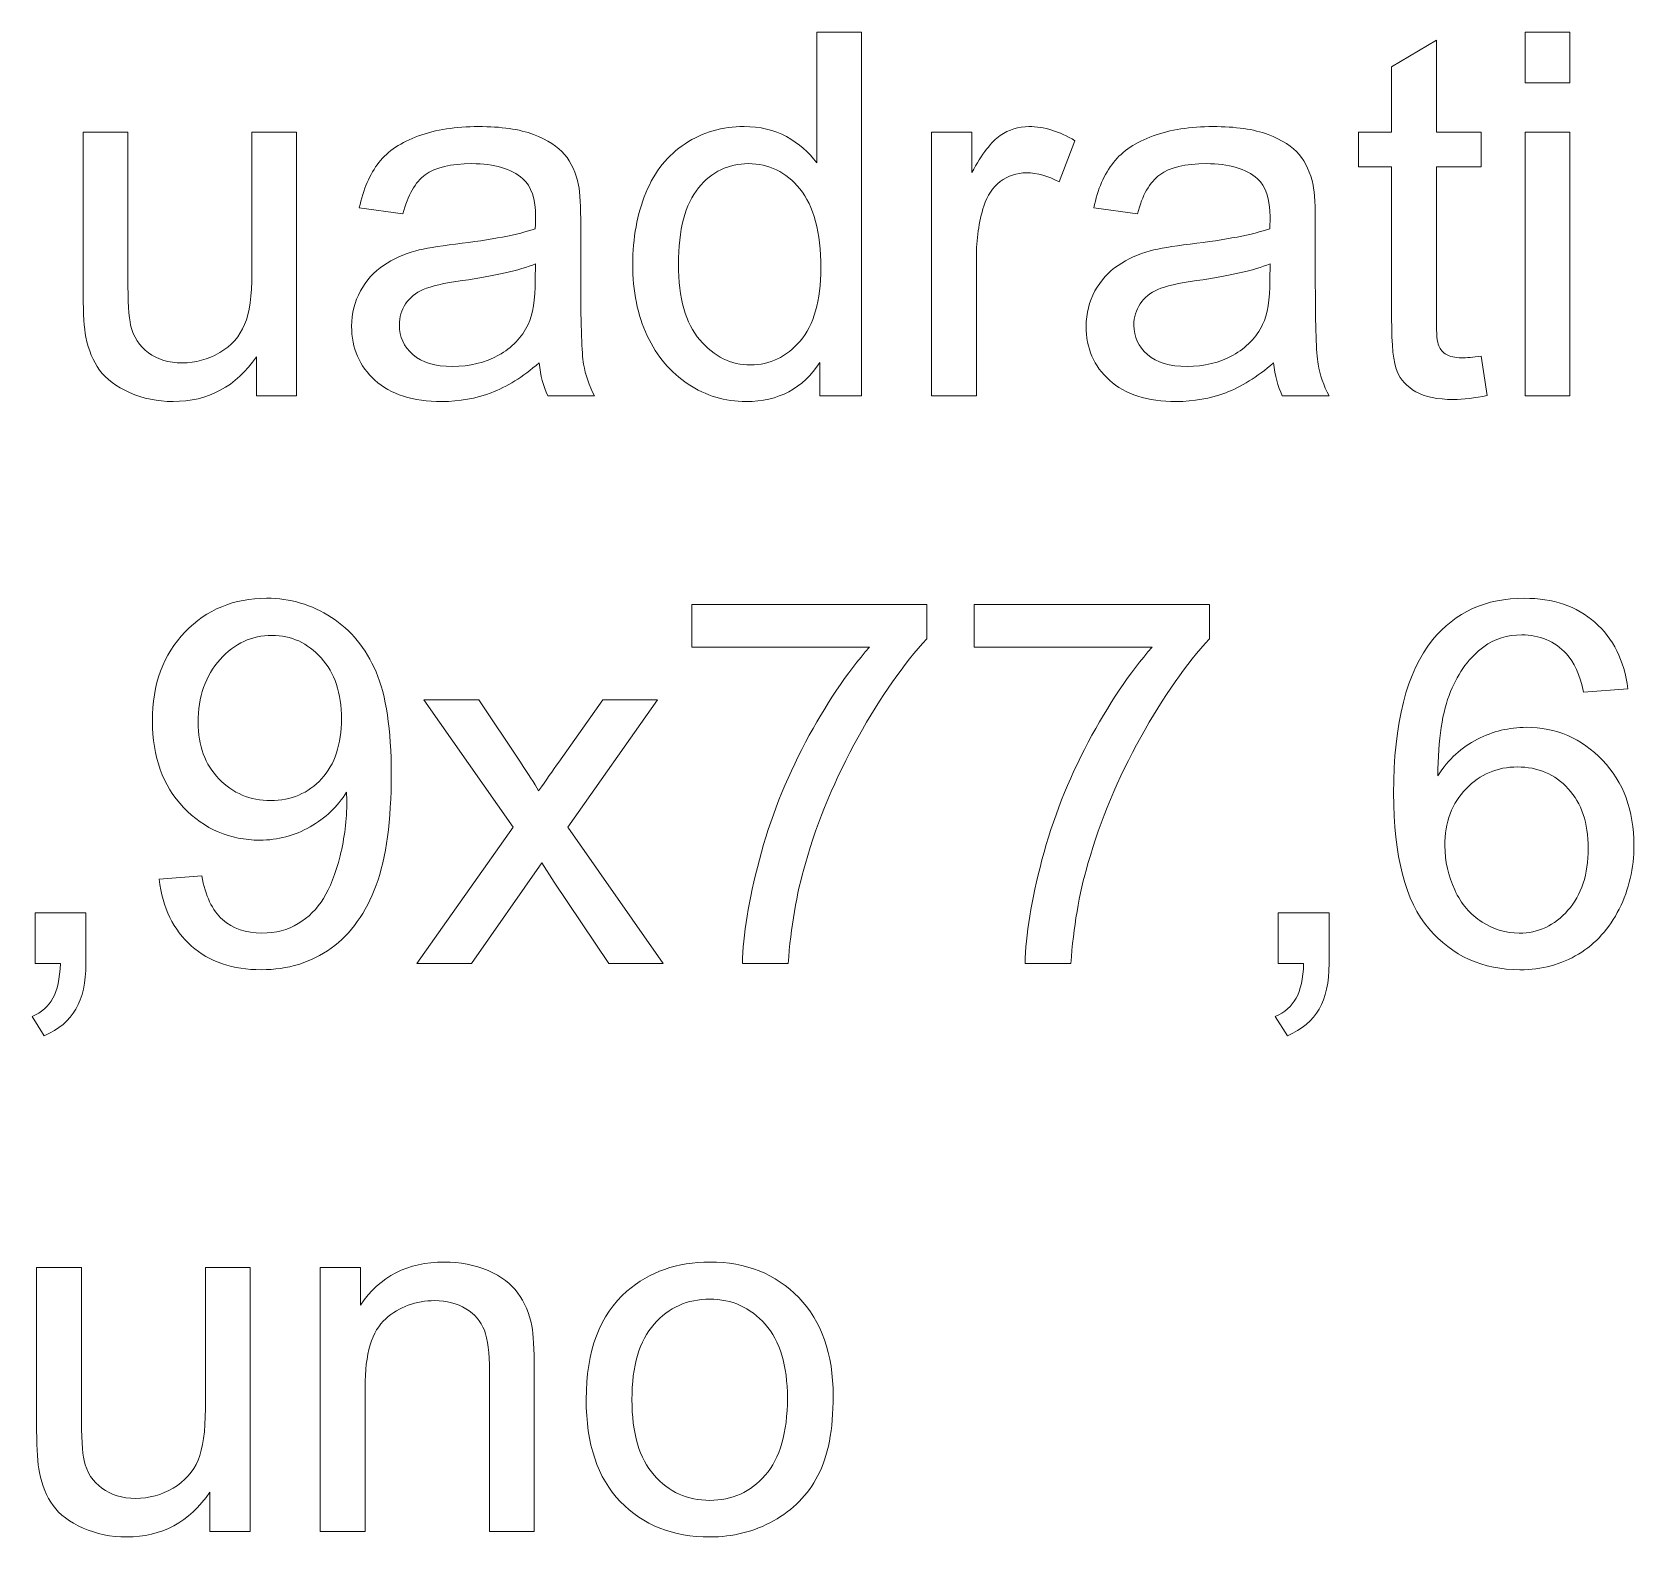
# Model space of a CAD drawing. Header units: millimetres. Extents: x -1282 to 711, y -1253 to 1504.
# Drawn here: x 149.1 to 337.6, y 1125.5 to 1302.6 of the extents above; entities that cross this region are included whole.
import ezdxf

# ---------------------------------------------------------------- set-up
doc = ezdxf.new("R2010")
doc.units = ezdxf.units.MM
doc.header["$MEASUREMENT"] = 0
doc.layers.add('Livello 1', color=7, linetype='Continuous')

msp = doc.modelspace()

# ---------------------------------------------------------------- linework, layer by layer
at = {"layer": 'Livello 1', "color": 2, "lineweight": 9}
for points, knots in [([(241.7588, 1259.7649), (241.7588, 1259.7649), (241.7588, 1263.702), (241.7588, 1263.702), (241.7588, 1263.702), (239.7952, 1260.642), (236.9047, 1259.1071), (233.0872, 1259.1071), (233.0872, 1259.1071), (230.6153, 1259.1071), (228.3428, 1259.7848), (226.2795, 1261.1504), (226.2795, 1261.1504), (224.2063, 1262.5059), (222.6016, 1264.4097), (221.4553, 1266.8417), (221.4553, 1266.8417), (220.3191, 1269.2837), (219.7509, 1272.0845), (219.7509, 1275.2541), (219.7509, 1275.2541), (219.7509, 1278.344), (220.2692, 1281.1448), (221.2959, 1283.6665), (221.2959, 1283.6665), (222.3325, 1286.1783), (223.8774, 1288.1119), (225.9406, 1289.4476), (225.9406, 1289.4476), (227.9939, 1290.7932), (230.3063, 1291.461), (232.848, 1291.461), (232.848, 1291.461), (234.7218, 1291.461), (236.3864, 1291.0623), (237.8416, 1290.2749), (237.8416, 1290.2749), (239.2968, 1289.4874), (240.4829, 1288.4508), (241.3999, 1287.185), (241.3999, 1287.185), (241.3999, 1287.185), (241.3999, 1302.5845), (241.3999, 1302.5845), (241.3999, 1302.5845), (241.3999, 1302.5845), (246.6627, 1302.5845), (246.6627, 1302.5845), (246.6627, 1302.5845), (246.6627, 1302.5845), (246.6627, 1259.7649), (246.6627, 1259.7649), (246.6627, 1259.7649), (246.6627, 1259.7649), (241.7588, 1259.7649), (241.7588, 1259.7649)], [0, 0, 0, 0, 0.066666667, 0.066666667, 0.066666667, 0.066666667, 0.133333333, 0.133333333, 0.133333333, 0.133333333, 0.2, 0.2, 0.2, 0.2, 0.266666667, 0.266666667, 0.266666667, 0.266666667, 0.333333333, 0.333333333, 0.333333333, 0.333333333, 0.4, 0.4, 0.4, 0.4, 0.466666667, 0.466666667, 0.466666667, 0.466666667, 0.533333333, 0.533333333, 0.533333333, 0.533333333, 0.6, 0.6, 0.6, 0.6, 0.666666667, 0.666666667, 0.666666667, 0.666666667, 0.733333333, 0.733333333, 0.733333333, 0.733333333, 0.8, 0.8, 0.8, 0.8, 0.866666667, 0.866666667, 0.866666667, 0.866666667, 1, 1, 1, 1]), ([(319.5835, 1264.4595), (319.5835, 1264.4595), (320.3011, 1259.8147), (320.3011, 1259.8147), (320.3011, 1259.8147), (318.826, 1259.5057), (317.5003, 1259.3463), (316.3441, 1259.3463), (316.3441, 1259.3463), (314.4404, 1259.3463), (312.9652, 1259.6453), (311.9087, 1260.2533), (311.9087, 1260.2533), (310.8621, 1260.8613), (310.1245, 1261.6487), (309.6959, 1262.6355), (309.6959, 1262.6355), (309.2673, 1263.6223), (309.058, 1265.6955), (309.058, 1268.8551), (309.058, 1268.8551), (309.058, 1268.8551), (309.058, 1286.7365), (309.058, 1286.7365), (309.058, 1286.7365), (309.058, 1286.7365), (305.1708, 1286.7365), (305.1708, 1286.7365), (305.1708, 1286.7365), (305.1708, 1286.7365), (305.1708, 1290.8031), (305.1708, 1290.8031), (305.1708, 1290.8031), (305.1708, 1290.8031), (309.058, 1290.8031), (309.058, 1290.8031), (309.058, 1290.8031), (309.058, 1290.8031), (309.058, 1298.478), (309.058, 1298.478), (309.058, 1298.478), (309.058, 1298.478), (314.3208, 1301.6376), (314.3208, 1301.6376), (314.3208, 1301.6376), (314.3208, 1301.6376), (314.3208, 1290.8031), (314.3208, 1290.8031), (314.3208, 1290.8031), (314.3208, 1290.8031), (319.5835, 1290.8031), (319.5835, 1290.8031), (319.5835, 1290.8031), (319.5835, 1290.8031), (319.5835, 1286.7365), (319.5835, 1286.7365), (319.5835, 1286.7365), (319.5835, 1286.7365), (314.3208, 1286.7365), (314.3208, 1286.7365), (314.3208, 1286.7365), (314.3208, 1286.7365), (314.3208, 1268.5561), (314.3208, 1268.5561), (314.3208, 1268.5561), (314.3208, 1267.051), (314.4105, 1266.0842), (314.5998, 1265.6556), (314.5998, 1265.6556), (314.7793, 1265.227), (315.0783, 1264.8881), (315.4969, 1264.629), (315.4969, 1264.629), (315.9155, 1264.3798), (316.5136, 1264.2502), (317.291, 1264.2502), (317.291, 1264.2502), (317.8691, 1264.2502), (318.6366, 1264.32), (319.5835, 1264.4595)], [0, 0, 0, 0, 0.047619048, 0.047619048, 0.047619048, 0.047619048, 0.095238095, 0.095238095, 0.095238095, 0.095238095, 0.142857143, 0.142857143, 0.142857143, 0.142857143, 0.19047619, 0.19047619, 0.19047619, 0.19047619, 0.238095238, 0.238095238, 0.238095238, 0.238095238, 0.285714286, 0.285714286, 0.285714286, 0.285714286, 0.333333333, 0.333333333, 0.333333333, 0.333333333, 0.380952381, 0.380952381, 0.380952381, 0.380952381, 0.428571429, 0.428571429, 0.428571429, 0.428571429, 0.476190476, 0.476190476, 0.476190476, 0.476190476, 0.523809524, 0.523809524, 0.523809524, 0.523809524, 0.571428571, 0.571428571, 0.571428571, 0.571428571, 0.619047619, 0.619047619, 0.619047619, 0.619047619, 0.666666667, 0.666666667, 0.666666667, 0.666666667, 0.714285714, 0.714285714, 0.714285714, 0.714285714, 0.761904762, 0.761904762, 0.761904762, 0.761904762, 0.80952381, 0.80952381, 0.80952381, 0.80952381, 0.857142857, 0.857142857, 0.857142857, 0.857142857, 0.904761905, 0.904761905, 0.904761905, 0.904761905, 1, 1, 1, 1]), ([(324.7765, 1296.6041), (324.7765, 1296.6041), (324.7765, 1302.5845), (324.7765, 1302.5845), (324.7765, 1302.5845), (324.7765, 1302.5845), (330.0392, 1302.5845), (330.0392, 1302.5845), (330.0392, 1302.5845), (330.0392, 1302.5845), (330.0392, 1296.6041), (330.0392, 1296.6041), (330.0392, 1296.6041), (330.0392, 1296.6041), (324.7765, 1296.6041), (324.7765, 1296.6041)], [0, 0, 0, 0, 0.2, 0.2, 0.2, 0.2, 0.4, 0.4, 0.4, 0.4, 0.6, 0.6, 0.6, 0.6, 1, 1, 1, 1]), ([(208.7371, 1263.6522), (206.7835, 1261.9876), (204.8997, 1260.8214), (203.0956, 1260.1337), (203.0956, 1260.1337), (201.2915, 1259.4459), (199.3578, 1259.1071), (197.2846, 1259.1071), (197.2846, 1259.1071), (193.8758, 1259.1071), (191.2544, 1259.9343), (189.4204, 1261.5989), (189.4204, 1261.5989), (187.5864, 1263.2535), (186.6694, 1265.3765), (186.6694, 1267.958), (186.6694, 1267.958), (186.6694, 1269.4731), (187.0183, 1270.8585), (187.706, 1272.1144), (187.706, 1272.1144), (188.4038, 1273.3703), (189.3108, 1274.367), (190.4271, 1275.1245), (190.4271, 1275.1245), (191.5534, 1275.8821), (192.8093, 1276.4602), (194.2147, 1276.8489), (194.2147, 1276.8489), (195.2513, 1277.118), (196.8162, 1277.3771), (198.8993, 1277.6363), (198.8993, 1277.6363), (203.1454, 1278.1347), (206.2851, 1278.7427), (208.2885, 1279.4404), (208.2885, 1279.4404), (208.3085, 1280.158), (208.3185, 1280.6165), (208.3185, 1280.8059), (208.3185, 1280.8059), (208.3185, 1282.9389), (207.8201, 1284.444), (206.8234, 1285.3211), (206.8234, 1285.3211), (205.4778, 1286.5072), (203.4743, 1287.0953), (200.823, 1287.0953), (200.823, 1287.0953), (198.3412, 1287.0953), (196.5072, 1286.6567), (195.331, 1285.7896), (195.331, 1285.7896), (194.1449, 1284.9224), (193.2778, 1283.3874), (192.7096, 1281.1747), (192.7096, 1281.1747), (192.7096, 1281.1747), (187.5665, 1281.8923), (187.5665, 1281.8923), (187.5665, 1281.8923), (188.035, 1284.0951), (188.8024, 1285.8793), (189.8789, 1287.2348), (189.8789, 1287.2348), (190.9554, 1288.5904), (192.5103, 1289.627), (194.5436, 1290.3646), (194.5436, 1290.3646), (196.567, 1291.0922), (198.9292, 1291.461), (201.6005, 1291.461), (201.6005, 1291.461), (204.2518, 1291.461), (206.4147, 1291.152), (208.0792, 1290.524), (208.0792, 1290.524), (209.7338, 1289.8961), (210.9598, 1289.1186), (211.7372, 1288.1718), (211.7372, 1288.1718), (212.5147, 1287.2249), (213.0629, 1286.0288), (213.3818, 1284.5835), (213.3818, 1284.5835), (213.5513, 1283.6865), (213.641, 1282.0718), (213.641, 1279.7494), (213.641, 1279.7494), (213.641, 1279.7494), (213.641, 1272.7722), (213.641, 1272.7722), (213.641, 1272.7722), (213.641, 1267.8982), (213.7506, 1264.8183), (213.9699, 1263.5126), (213.9699, 1263.5126), (214.1792, 1262.2069), (214.6178, 1260.961), (215.2557, 1259.7649), (215.2557, 1259.7649), (215.2557, 1259.7649), (209.7537, 1259.7649), (209.7537, 1259.7649), (209.7537, 1259.7649), (209.2255, 1260.8713), (208.8866, 1262.167), (208.7371, 1263.6522)], [0, 0, 0, 0, 0.035714286, 0.035714286, 0.035714286, 0.035714286, 0.071428571, 0.071428571, 0.071428571, 0.071428571, 0.107142857, 0.107142857, 0.107142857, 0.107142857, 0.142857143, 0.142857143, 0.142857143, 0.142857143, 0.178571429, 0.178571429, 0.178571429, 0.178571429, 0.214285714, 0.214285714, 0.214285714, 0.214285714, 0.25, 0.25, 0.25, 0.25, 0.285714286, 0.285714286, 0.285714286, 0.285714286, 0.321428571, 0.321428571, 0.321428571, 0.321428571, 0.357142857, 0.357142857, 0.357142857, 0.357142857, 0.392857143, 0.392857143, 0.392857143, 0.392857143, 0.428571429, 0.428571429, 0.428571429, 0.428571429, 0.464285714, 0.464285714, 0.464285714, 0.464285714, 0.5, 0.5, 0.5, 0.5, 0.535714286, 0.535714286, 0.535714286, 0.535714286, 0.571428571, 0.571428571, 0.571428571, 0.571428571, 0.607142857, 0.607142857, 0.607142857, 0.607142857, 0.642857143, 0.642857143, 0.642857143, 0.642857143, 0.678571429, 0.678571429, 0.678571429, 0.678571429, 0.714285714, 0.714285714, 0.714285714, 0.714285714, 0.75, 0.75, 0.75, 0.75, 0.785714286, 0.785714286, 0.785714286, 0.785714286, 0.821428571, 0.821428571, 0.821428571, 0.821428571, 0.857142857, 0.857142857, 0.857142857, 0.857142857, 0.892857143, 0.892857143, 0.892857143, 0.892857143, 0.928571429, 0.928571429, 0.928571429, 0.928571429, 1, 1, 1, 1]), ([(254.9256, 1259.7649), (254.9256, 1259.7649), (254.9256, 1290.8031), (254.9256, 1290.8031), (254.9256, 1290.8031), (254.9256, 1290.8031), (259.6501, 1290.8031), (259.6501, 1290.8031), (259.6501, 1290.8031), (259.6501, 1290.8031), (259.6501, 1286.0487), (259.6501, 1286.0487), (259.6501, 1286.0487), (260.8561, 1288.2515), (261.9724, 1289.7067), (262.9991, 1290.4044), (262.9991, 1290.4044), (264.0257, 1291.1121), (265.152, 1291.461), (266.378, 1291.461), (266.378, 1291.461), (268.1522, 1291.461), (269.9563, 1290.9028), (271.7903, 1289.7964), (271.7903, 1289.7964), (271.7903, 1289.7964), (269.9164, 1284.9423), (269.9164, 1284.9423), (269.9164, 1284.9423), (268.6406, 1285.66), (267.3648, 1286.0188), (266.0889, 1286.0188), (266.0889, 1286.0188), (264.9427, 1286.0188), (263.9161, 1285.67), (263.009, 1284.9822), (263.009, 1284.9822), (262.102, 1284.2945), (261.4541, 1283.3376), (261.0654, 1282.1116), (261.0654, 1282.1116), (260.4773, 1280.2477), (260.1883, 1278.2044), (260.1883, 1275.9817), (260.1883, 1275.9817), (260.1883, 1275.9817), (260.1883, 1259.7649), (260.1883, 1259.7649), (260.1883, 1259.7649), (260.1883, 1259.7649), (254.9256, 1259.7649), (254.9256, 1259.7649)], [0, 0, 0, 0, 0.071428571, 0.071428571, 0.071428571, 0.071428571, 0.142857143, 0.142857143, 0.142857143, 0.142857143, 0.214285714, 0.214285714, 0.214285714, 0.214285714, 0.285714286, 0.285714286, 0.285714286, 0.285714286, 0.357142857, 0.357142857, 0.357142857, 0.357142857, 0.428571429, 0.428571429, 0.428571429, 0.428571429, 0.5, 0.5, 0.5, 0.5, 0.571428571, 0.571428571, 0.571428571, 0.571428571, 0.642857143, 0.642857143, 0.642857143, 0.642857143, 0.714285714, 0.714285714, 0.714285714, 0.714285714, 0.785714286, 0.785714286, 0.785714286, 0.785714286, 0.857142857, 0.857142857, 0.857142857, 0.857142857, 1, 1, 1, 1]), ([(295.1736, 1263.6522), (293.22, 1261.9876), (291.3362, 1260.8214), (289.5321, 1260.1337), (289.5321, 1260.1337), (287.728, 1259.4459), (285.7943, 1259.1071), (283.7211, 1259.1071), (283.7211, 1259.1071), (280.3123, 1259.1071), (277.6909, 1259.9343), (275.8569, 1261.5989), (275.8569, 1261.5989), (274.0229, 1263.2535), (273.1059, 1265.3765), (273.1059, 1267.958), (273.1059, 1267.958), (273.1059, 1269.4731), (273.4548, 1270.8585), (274.1425, 1272.1144), (274.1425, 1272.1144), (274.8403, 1273.3703), (275.7473, 1274.367), (276.8636, 1275.1245), (276.8636, 1275.1245), (277.9899, 1275.8821), (279.2458, 1276.4602), (280.6512, 1276.8489), (280.6512, 1276.8489), (281.6878, 1277.118), (283.2527, 1277.3771), (285.3358, 1277.6363), (285.3358, 1277.6363), (289.5819, 1278.1347), (292.7216, 1278.7427), (294.725, 1279.4404), (294.725, 1279.4404), (294.745, 1280.158), (294.755, 1280.6165), (294.755, 1280.8059), (294.755, 1280.8059), (294.755, 1282.9389), (294.2566, 1284.444), (293.2599, 1285.3211), (293.2599, 1285.3211), (291.9143, 1286.5072), (289.9108, 1287.0953), (287.2595, 1287.0953), (287.2595, 1287.0953), (284.7777, 1287.0953), (282.9437, 1286.6567), (281.7675, 1285.7896), (281.7675, 1285.7896), (280.5814, 1284.9224), (279.7143, 1283.3874), (279.1461, 1281.1747), (279.1461, 1281.1747), (279.1461, 1281.1747), (274.003, 1281.8923), (274.003, 1281.8923), (274.003, 1281.8923), (274.4715, 1284.0951), (275.2389, 1285.8793), (276.3154, 1287.2348), (276.3154, 1287.2348), (277.3919, 1288.5904), (278.9468, 1289.627), (280.9801, 1290.3646), (280.9801, 1290.3646), (283.0035, 1291.0922), (285.3657, 1291.461), (288.037, 1291.461), (288.037, 1291.461), (290.6883, 1291.461), (292.8512, 1291.152), (294.5157, 1290.524), (294.5157, 1290.524), (296.1703, 1289.8961), (297.3963, 1289.1186), (298.1737, 1288.1718), (298.1737, 1288.1718), (298.9512, 1287.2249), (299.4994, 1286.0288), (299.8183, 1284.5835), (299.8183, 1284.5835), (299.9878, 1283.6865), (300.0775, 1282.0718), (300.0775, 1279.7494), (300.0775, 1279.7494), (300.0775, 1279.7494), (300.0775, 1272.7722), (300.0775, 1272.7722), (300.0775, 1272.7722), (300.0775, 1267.8982), (300.1871, 1264.8183), (300.4064, 1263.5126), (300.4064, 1263.5126), (300.6157, 1262.2069), (301.0543, 1260.961), (301.6922, 1259.7649), (301.6922, 1259.7649), (301.6922, 1259.7649), (296.1902, 1259.7649), (296.1902, 1259.7649), (296.1902, 1259.7649), (295.662, 1260.8713), (295.3231, 1262.167), (295.1736, 1263.6522)], [0, 0, 0, 0, 0.035714286, 0.035714286, 0.035714286, 0.035714286, 0.071428571, 0.071428571, 0.071428571, 0.071428571, 0.107142857, 0.107142857, 0.107142857, 0.107142857, 0.142857143, 0.142857143, 0.142857143, 0.142857143, 0.178571429, 0.178571429, 0.178571429, 0.178571429, 0.214285714, 0.214285714, 0.214285714, 0.214285714, 0.25, 0.25, 0.25, 0.25, 0.285714286, 0.285714286, 0.285714286, 0.285714286, 0.321428571, 0.321428571, 0.321428571, 0.321428571, 0.357142857, 0.357142857, 0.357142857, 0.357142857, 0.392857143, 0.392857143, 0.392857143, 0.392857143, 0.428571429, 0.428571429, 0.428571429, 0.428571429, 0.464285714, 0.464285714, 0.464285714, 0.464285714, 0.5, 0.5, 0.5, 0.5, 0.535714286, 0.535714286, 0.535714286, 0.535714286, 0.571428571, 0.571428571, 0.571428571, 0.571428571, 0.607142857, 0.607142857, 0.607142857, 0.607142857, 0.642857143, 0.642857143, 0.642857143, 0.642857143, 0.678571429, 0.678571429, 0.678571429, 0.678571429, 0.714285714, 0.714285714, 0.714285714, 0.714285714, 0.75, 0.75, 0.75, 0.75, 0.785714286, 0.785714286, 0.785714286, 0.785714286, 0.821428571, 0.821428571, 0.821428571, 0.821428571, 0.857142857, 0.857142857, 0.857142857, 0.857142857, 0.892857143, 0.892857143, 0.892857143, 0.892857143, 0.928571429, 0.928571429, 0.928571429, 0.928571429, 1, 1, 1, 1]), ([(175.4762, 1259.7649), (175.4762, 1259.7649), (175.4762, 1264.3798), (175.4762, 1264.3798), (175.4762, 1264.3798), (173.0641, 1260.8613), (169.7948, 1259.1071), (165.6584, 1259.1071), (165.6584, 1259.1071), (163.8344, 1259.1071), (162.1299, 1259.4559), (160.5451, 1260.1536), (160.5451, 1260.1536), (158.9603, 1260.8613), (157.7842, 1261.7384), (157.0167, 1262.795), (157.0167, 1262.795), (156.2492, 1263.8615), (155.711, 1265.1572), (155.402, 1266.6922), (155.402, 1266.6922), (155.1927, 1267.7288), (155.083, 1269.3634), (155.083, 1271.5961), (155.083, 1271.5961), (155.083, 1271.5961), (155.083, 1290.8031), (155.083, 1290.8031), (155.083, 1290.8031), (155.083, 1290.8031), (160.3458, 1290.8031), (160.3458, 1290.8031), (160.3458, 1290.8031), (160.3458, 1290.8031), (160.3458, 1273.6294), (160.3458, 1273.6294), (160.3458, 1273.6294), (160.3458, 1270.8884), (160.4554, 1269.0345), (160.6647, 1268.0876), (160.6647, 1268.0876), (160.9937, 1266.7022), (161.6914, 1265.6257), (162.7679, 1264.8383), (162.7679, 1264.8383), (163.8344, 1264.0508), (165.15, 1263.6522), (166.7249, 1263.6522), (166.7249, 1263.6522), (168.2997, 1263.6522), (169.7749, 1264.0508), (171.1504, 1264.8582), (171.1504, 1264.8582), (172.5259, 1265.6656), (173.5027, 1266.7719), (174.0808, 1268.1574), (174.0808, 1268.1574), (174.6489, 1269.5428), (174.9379, 1271.5662), (174.9379, 1274.2075), (174.9379, 1274.2075), (174.9379, 1274.2075), (174.9379, 1290.8031), (174.9379, 1290.8031), (174.9379, 1290.8031), (174.9379, 1290.8031), (180.2007, 1290.8031), (180.2007, 1290.8031), (180.2007, 1290.8031), (180.2007, 1290.8031), (180.2007, 1259.7649), (180.2007, 1259.7649), (180.2007, 1259.7649), (180.2007, 1259.7649), (175.4762, 1259.7649), (175.4762, 1259.7649)], [0, 0, 0, 0, 0.05, 0.05, 0.05, 0.05, 0.1, 0.1, 0.1, 0.1, 0.15, 0.15, 0.15, 0.15, 0.2, 0.2, 0.2, 0.2, 0.25, 0.25, 0.25, 0.25, 0.3, 0.3, 0.3, 0.3, 0.35, 0.35, 0.35, 0.35, 0.4, 0.4, 0.4, 0.4, 0.45, 0.45, 0.45, 0.45, 0.5, 0.5, 0.5, 0.5, 0.55, 0.55, 0.55, 0.55, 0.6, 0.6, 0.6, 0.6, 0.65, 0.65, 0.65, 0.65, 0.7, 0.7, 0.7, 0.7, 0.75, 0.75, 0.75, 0.75, 0.8, 0.8, 0.8, 0.8, 0.85, 0.85, 0.85, 0.85, 0.9, 0.9, 0.9, 0.9, 1, 1, 1, 1]), ([(324.7765, 1259.7649), (324.7765, 1259.7649), (324.7765, 1290.8031), (324.7765, 1290.8031), (324.7765, 1290.8031), (324.7765, 1290.8031), (330.0392, 1290.8031), (330.0392, 1290.8031), (330.0392, 1290.8031), (330.0392, 1290.8031), (330.0392, 1259.7649), (330.0392, 1259.7649), (330.0392, 1259.7649), (330.0392, 1259.7649), (324.7765, 1259.7649), (324.7765, 1259.7649)], [0, 0, 0, 0, 0.2, 0.2, 0.2, 0.2, 0.4, 0.4, 0.4, 0.4, 0.6, 0.6, 0.6, 0.6, 1, 1, 1, 1]), ([(225.1333, 1275.2441), (225.1333, 1271.2772), (225.9705, 1268.3169), (227.655, 1266.3533), (227.655, 1266.3533), (229.3295, 1264.3897), (231.313, 1263.4129), (233.5955, 1263.4129), (233.5955, 1263.4129), (235.898, 1263.4129), (237.8516, 1264.3499), (239.4663, 1266.2237), (239.4663, 1266.2237), (241.071, 1268.0976), (241.8784, 1270.9582), (241.8784, 1274.8056), (241.8784, 1274.8056), (241.8784, 1279.0317), (241.0611, 1282.1415), (239.4164, 1284.125), (239.4164, 1284.125), (237.7818, 1286.1085), (235.7584, 1287.0953), (233.3563, 1287.0953), (233.3563, 1287.0953), (231.014, 1287.0953), (229.0604, 1286.1484), (227.4856, 1284.2446), (227.4856, 1284.2446), (225.9207, 1282.3409), (225.1333, 1279.3407), (225.1333, 1275.2441)], [0, 0, 0, 0, 0.111111111, 0.111111111, 0.111111111, 0.111111111, 0.222222222, 0.222222222, 0.222222222, 0.222222222, 0.333333333, 0.333333333, 0.333333333, 0.333333333, 0.444444444, 0.444444444, 0.444444444, 0.444444444, 0.555555556, 0.555555556, 0.555555556, 0.555555556, 0.666666667, 0.666666667, 0.666666667, 0.666666667, 0.777777778, 0.777777778, 0.777777778, 0.777777778, 1, 1, 1, 1]), ([(208.3185, 1275.3139), (206.4047, 1274.5365), (203.5341, 1273.8786), (199.7067, 1273.3404), (199.7067, 1273.3404), (197.5338, 1273.0314), (195.9988, 1272.6825), (195.1018, 1272.2938), (195.1018, 1272.2938), (194.2047, 1271.9051), (193.517, 1271.337), (193.0286, 1270.5994), (193.0286, 1270.5994), (192.5402, 1269.8518), (192.291, 1269.0245), (192.291, 1268.1075), (192.291, 1268.1075), (192.291, 1266.7221), (192.8193, 1265.5559), (193.8858, 1264.629), (193.8858, 1264.629), (194.9523, 1263.702), (196.5072, 1263.2335), (198.5505, 1263.2335), (198.5505, 1263.2335), (200.5738, 1263.2335), (202.3779, 1263.6721), (203.9627, 1264.5592), (203.9627, 1264.5592), (205.5376, 1265.4363), (206.7037, 1266.6423), (207.4413, 1268.1673), (207.4413, 1268.1673), (208.0095, 1269.3535), (208.2885, 1271.0977), (208.2885, 1273.4002), (208.2885, 1273.4002), (208.2885, 1273.4002), (208.3185, 1275.3139), (208.3185, 1275.3139)], [0, 0, 0, 0, 0.090909091, 0.090909091, 0.090909091, 0.090909091, 0.181818182, 0.181818182, 0.181818182, 0.181818182, 0.272727273, 0.272727273, 0.272727273, 0.272727273, 0.363636364, 0.363636364, 0.363636364, 0.363636364, 0.454545455, 0.454545455, 0.454545455, 0.454545455, 0.545454545, 0.545454545, 0.545454545, 0.545454545, 0.636363636, 0.636363636, 0.636363636, 0.636363636, 0.727272727, 0.727272727, 0.727272727, 0.727272727, 0.818181818, 0.818181818, 0.818181818, 0.818181818, 1, 1, 1, 1]), ([(294.755, 1275.3139), (292.8412, 1274.5365), (289.9706, 1273.8786), (286.1432, 1273.3404), (286.1432, 1273.3404), (283.9703, 1273.0314), (282.4353, 1272.6825), (281.5383, 1272.2938), (281.5383, 1272.2938), (280.6412, 1271.9051), (279.9535, 1271.337), (279.4651, 1270.5994), (279.4651, 1270.5994), (278.9767, 1269.8518), (278.7275, 1269.0245), (278.7275, 1268.1075), (278.7275, 1268.1075), (278.7275, 1266.7221), (279.2558, 1265.5559), (280.3223, 1264.629), (280.3223, 1264.629), (281.3888, 1263.702), (282.9437, 1263.2335), (284.987, 1263.2335), (284.987, 1263.2335), (287.0103, 1263.2335), (288.8144, 1263.6721), (290.3992, 1264.5592), (290.3992, 1264.5592), (291.9741, 1265.4363), (293.1402, 1266.6423), (293.8778, 1268.1673), (293.8778, 1268.1673), (294.446, 1269.3535), (294.725, 1271.0977), (294.725, 1273.4002), (294.725, 1273.4002), (294.725, 1273.4002), (294.755, 1275.3139), (294.755, 1275.3139)], [0, 0, 0, 0, 0.090909091, 0.090909091, 0.090909091, 0.090909091, 0.181818182, 0.181818182, 0.181818182, 0.181818182, 0.272727273, 0.272727273, 0.272727273, 0.272727273, 0.363636364, 0.363636364, 0.363636364, 0.363636364, 0.454545455, 0.454545455, 0.454545455, 0.454545455, 0.545454545, 0.545454545, 0.545454545, 0.545454545, 0.636363636, 0.636363636, 0.636363636, 0.636363636, 0.727272727, 0.727272727, 0.727272727, 0.727272727, 0.818181818, 0.818181818, 0.818181818, 0.818181818, 1, 1, 1, 1]), ([(164.0037, 1202.8813), (164.0037, 1202.8813), (169.0272, 1203.3), (169.0272, 1203.3), (169.0272, 1203.3), (169.4558, 1200.9278), (170.2732, 1199.2134), (171.4792, 1198.1469), (171.4792, 1198.1469), (172.6852, 1197.0804), (174.2302, 1196.5421), (176.124, 1196.5421), (176.124, 1196.5421), (177.7387, 1196.5421), (179.154, 1196.9109), (180.38, 1197.6585), (180.38, 1197.6585), (181.606, 1198.3961), (182.6027, 1199.3828), (183.3702, 1200.6287), (183.3702, 1200.6287), (184.1377, 1201.8647), (184.7856, 1203.5392), (185.3138, 1205.6423), (185.3138, 1205.6423), (185.8421, 1207.7454), (186.1013, 1209.8884), (186.1013, 1212.0712), (186.1013, 1212.0712), (186.1013, 1212.3005), (186.0913, 1212.6593), (186.0714, 1213.1277), (186.0714, 1213.1277), (185.0248, 1211.4532), (183.5895, 1210.0877), (181.7754, 1209.0511), (181.7754, 1209.0511), (179.9614, 1208.0045), (177.9879, 1207.4862), (175.8748, 1207.4862), (175.8748, 1207.4862), (172.3364, 1207.4862), (169.3462, 1208.772), (166.8942, 1211.3436), (166.8942, 1211.3436), (164.4522, 1213.9052), (163.2263, 1217.2941), (163.2263, 1221.5003), (163.2263, 1221.5003), (163.2263, 1225.846), (164.5021, 1229.3346), (167.0637, 1231.9859), (167.0637, 1231.9859), (169.6153, 1234.6273), (172.8148, 1235.9529), (176.6722, 1235.9529), (176.6722, 1235.9529), (179.4431, 1235.9529), (181.9848, 1235.2054), (184.2972, 1233.7003), (184.2972, 1233.7003), (186.5996, 1232.2052), (188.3439, 1230.0722), (189.54, 1227.2913), (189.54, 1227.2913), (190.7361, 1224.5204), (191.3341, 1220.5036), (191.3341, 1215.2508), (191.3341, 1215.2508), (191.3341, 1209.7787), (190.746, 1205.423), (189.5599, 1202.1836), (189.5599, 1202.1836), (188.3738, 1198.9343), (186.5996, 1196.4724), (184.2573, 1194.7779), (184.2573, 1194.7779), (181.915, 1193.0835), (179.174, 1192.2363), (176.0243, 1192.2363), (176.0243, 1192.2363), (172.6753, 1192.2363), (169.9442, 1193.1632), (167.8212, 1195.0271), (167.8212, 1195.0271), (165.7081, 1196.891), (164.4323, 1199.5124), (164.0037, 1202.8813)], [0, 0, 0, 0, 0.043478261, 0.043478261, 0.043478261, 0.043478261, 0.086956522, 0.086956522, 0.086956522, 0.086956522, 0.130434783, 0.130434783, 0.130434783, 0.130434783, 0.173913043, 0.173913043, 0.173913043, 0.173913043, 0.217391304, 0.217391304, 0.217391304, 0.217391304, 0.260869565, 0.260869565, 0.260869565, 0.260869565, 0.304347826, 0.304347826, 0.304347826, 0.304347826, 0.347826087, 0.347826087, 0.347826087, 0.347826087, 0.391304348, 0.391304348, 0.391304348, 0.391304348, 0.434782609, 0.434782609, 0.434782609, 0.434782609, 0.47826087, 0.47826087, 0.47826087, 0.47826087, 0.52173913, 0.52173913, 0.52173913, 0.52173913, 0.565217391, 0.565217391, 0.565217391, 0.565217391, 0.608695652, 0.608695652, 0.608695652, 0.608695652, 0.652173913, 0.652173913, 0.652173913, 0.652173913, 0.695652174, 0.695652174, 0.695652174, 0.695652174, 0.739130435, 0.739130435, 0.739130435, 0.739130435, 0.782608696, 0.782608696, 0.782608696, 0.782608696, 0.826086957, 0.826086957, 0.826086957, 0.826086957, 0.869565217, 0.869565217, 0.869565217, 0.869565217, 0.913043478, 0.913043478, 0.913043478, 0.913043478, 1, 1, 1, 1]), ([(226.6881, 1230.2117), (226.6881, 1230.2117), (226.6881, 1235.2353), (226.6881, 1235.2353), (226.6881, 1235.2353), (226.6881, 1235.2353), (254.3773, 1235.2353), (254.3773, 1235.2353), (254.3773, 1235.2353), (254.3773, 1235.2353), (254.3773, 1231.1686), (254.3773, 1231.1686), (254.3773, 1231.1686), (251.6562, 1228.2681), (248.9451, 1224.4108), (246.2739, 1219.5965), (246.2739, 1219.5965), (243.5927, 1214.7823), (241.5294, 1209.8286), (240.0642, 1204.7353), (240.0642, 1204.7353), (239.0177, 1201.157), (238.3399, 1197.2199), (238.0508, 1192.9539), (238.0508, 1192.9539), (238.0508, 1192.9539), (232.6685, 1192.9539), (232.6685, 1192.9539), (232.6685, 1192.9539), (232.7283, 1196.3229), (233.3861, 1200.3995), (234.652, 1205.1738), (234.652, 1205.1738), (235.9178, 1209.9581), (237.7219, 1214.563), (240.0842, 1218.9985), (240.0842, 1218.9985), (242.4464, 1223.434), (244.9582, 1227.1717), (247.6194, 1230.2117), (247.6194, 1230.2117), (247.6194, 1230.2117), (226.6881, 1230.2117), (226.6881, 1230.2117)], [0, 0, 0, 0, 0.083333333, 0.083333333, 0.083333333, 0.083333333, 0.166666667, 0.166666667, 0.166666667, 0.166666667, 0.25, 0.25, 0.25, 0.25, 0.333333333, 0.333333333, 0.333333333, 0.333333333, 0.416666667, 0.416666667, 0.416666667, 0.416666667, 0.5, 0.5, 0.5, 0.5, 0.583333333, 0.583333333, 0.583333333, 0.583333333, 0.666666667, 0.666666667, 0.666666667, 0.666666667, 0.75, 0.75, 0.75, 0.75, 0.833333333, 0.833333333, 0.833333333, 0.833333333, 1, 1, 1, 1]), ([(259.949, 1230.2117), (259.949, 1230.2117), (259.949, 1235.2353), (259.949, 1235.2353), (259.949, 1235.2353), (259.949, 1235.2353), (287.6382, 1235.2353), (287.6382, 1235.2353), (287.6382, 1235.2353), (287.6382, 1235.2353), (287.6382, 1231.1686), (287.6382, 1231.1686), (287.6382, 1231.1686), (284.9171, 1228.2681), (282.206, 1224.4108), (279.5348, 1219.5965), (279.5348, 1219.5965), (276.8536, 1214.7823), (274.7903, 1209.8286), (273.3251, 1204.7353), (273.3251, 1204.7353), (272.2786, 1201.157), (271.6008, 1197.2199), (271.3117, 1192.9539), (271.3117, 1192.9539), (271.3117, 1192.9539), (265.9294, 1192.9539), (265.9294, 1192.9539), (265.9294, 1192.9539), (265.9892, 1196.3229), (266.647, 1200.3995), (267.9129, 1205.1738), (267.9129, 1205.1738), (269.1787, 1209.9581), (270.9828, 1214.563), (273.3451, 1218.9985), (273.3451, 1218.9985), (275.7073, 1223.434), (278.2191, 1227.1717), (280.8803, 1230.2117), (280.8803, 1230.2117), (280.8803, 1230.2117), (259.949, 1230.2117), (259.949, 1230.2117)], [0, 0, 0, 0, 0.083333333, 0.083333333, 0.083333333, 0.083333333, 0.166666667, 0.166666667, 0.166666667, 0.166666667, 0.25, 0.25, 0.25, 0.25, 0.333333333, 0.333333333, 0.333333333, 0.333333333, 0.416666667, 0.416666667, 0.416666667, 0.416666667, 0.5, 0.5, 0.5, 0.5, 0.583333333, 0.583333333, 0.583333333, 0.583333333, 0.666666667, 0.666666667, 0.666666667, 0.666666667, 0.75, 0.75, 0.75, 0.75, 0.833333333, 0.833333333, 0.833333333, 0.833333333, 1, 1, 1, 1]), ([(336.8567, 1225.3078), (336.8567, 1225.3078), (331.6538, 1224.8892), (331.6538, 1224.8892), (331.6538, 1224.8892), (331.1853, 1226.9524), (330.5175, 1228.4575), (329.6504, 1229.3944), (329.6504, 1229.3944), (328.225, 1230.8995), (326.4608, 1231.647), (324.3677, 1231.647), (324.3677, 1231.647), (322.6832, 1231.647), (321.1881, 1231.1786), (319.9023, 1230.2416), (319.9023, 1230.2416), (318.2478, 1229.0356), (316.952, 1227.2813), (315.9852, 1224.9689), (315.9852, 1224.9689), (315.0283, 1222.6465), (314.53, 1219.3474), (314.4901, 1215.0714), (314.4901, 1215.0714), (315.7559, 1216.9951), (317.3108, 1218.4304), (319.1448, 1219.3573), (319.1448, 1219.3573), (320.9788, 1220.2942), (322.8925, 1220.7627), (324.9059, 1220.7627), (324.9059, 1220.7627), (328.4144, 1220.7627), (331.4046, 1219.467), (333.8765, 1216.8854), (333.8765, 1216.8854), (336.3384, 1214.3039), (337.5744, 1210.9748), (337.5744, 1206.8782), (337.5744, 1206.8782), (337.5744, 1204.1871), (336.9963, 1201.6952), (335.8401, 1199.3828), (335.8401, 1199.3828), (334.6739, 1197.0704), (333.0891, 1195.3062), (331.0558, 1194.0802), (331.0558, 1194.0802), (329.0324, 1192.8542), (326.73, 1192.2363), (324.1584, 1192.2363), (324.1584, 1192.2363), (319.7827, 1192.2363), (316.2045, 1193.851), (313.4336, 1197.0704), (313.4336, 1197.0704), (310.6726, 1200.2898), (309.2871, 1205.6024), (309.2871, 1212.9982), (309.2871, 1212.9982), (309.2871, 1221.271), (310.8221, 1227.2913), (313.8821, 1231.049), (313.8821, 1231.049), (316.5533, 1234.3183), (320.1515, 1235.9529), (324.6867, 1235.9529), (324.6867, 1235.9529), (328.0556, 1235.9529), (330.8265, 1235.006), (332.9795, 1233.1222), (332.9795, 1233.1222), (335.1324, 1231.2384), (336.4282, 1228.6369), (336.8567, 1225.3078)], [0, 0, 0, 0, 0.05, 0.05, 0.05, 0.05, 0.1, 0.1, 0.1, 0.1, 0.15, 0.15, 0.15, 0.15, 0.2, 0.2, 0.2, 0.2, 0.25, 0.25, 0.25, 0.25, 0.3, 0.3, 0.3, 0.3, 0.35, 0.35, 0.35, 0.35, 0.4, 0.4, 0.4, 0.4, 0.45, 0.45, 0.45, 0.45, 0.5, 0.5, 0.5, 0.5, 0.55, 0.55, 0.55, 0.55, 0.6, 0.6, 0.6, 0.6, 0.65, 0.65, 0.65, 0.65, 0.7, 0.7, 0.7, 0.7, 0.75, 0.75, 0.75, 0.75, 0.8, 0.8, 0.8, 0.8, 0.85, 0.85, 0.85, 0.85, 0.9, 0.9, 0.9, 0.9, 1, 1, 1, 1]), ([(185.4733, 1221.7694), (185.4733, 1224.7795), (184.6759, 1227.1717), (183.0812, 1228.9359), (183.0812, 1228.9359), (181.4964, 1230.7001), (179.5627, 1231.5872), (177.2901, 1231.5872), (177.2901, 1231.5872), (174.9379, 1231.5872), (172.9045, 1230.6403), (171.1901, 1228.7366), (171.1901, 1228.7366), (169.4658, 1226.8328), (168.6086, 1224.3609), (168.6086, 1221.3308), (168.6086, 1221.3308), (168.6086, 1218.6098), (169.4259, 1216.397), (171.0506, 1214.7026), (171.0506, 1214.7026), (172.6852, 1212.9982), (174.7186, 1212.151), (177.1406, 1212.151), (177.1406, 1212.151), (179.5727, 1212.151), (181.5661, 1212.9982), (183.131, 1214.7026), (183.131, 1214.7026), (184.6959, 1216.397), (185.4733, 1218.7593), (185.4733, 1221.7694)], [0, 0, 0, 0, 0.111111111, 0.111111111, 0.111111111, 0.111111111, 0.222222222, 0.222222222, 0.222222222, 0.222222222, 0.333333333, 0.333333333, 0.333333333, 0.333333333, 0.444444444, 0.444444444, 0.444444444, 0.444444444, 0.555555556, 0.555555556, 0.555555556, 0.555555556, 0.666666667, 0.666666667, 0.666666667, 0.666666667, 0.777777778, 0.777777778, 0.777777778, 0.777777778, 1, 1, 1, 1]), ([(194.3342, 1192.9539), (194.3342, 1192.9539), (205.6671, 1209.0312), (205.6671, 1209.0312), (205.6671, 1209.0312), (205.6671, 1209.0312), (195.1715, 1223.9921), (195.1715, 1223.9921), (195.1715, 1223.9921), (195.1715, 1223.9921), (201.6403, 1223.9921), (201.6403, 1223.9921), (201.6403, 1223.9921), (201.6403, 1223.9921), (206.5442, 1216.6661), (206.5442, 1216.6661), (206.5442, 1216.6661), (207.4512, 1215.2907), (208.1689, 1214.1743), (208.6772, 1213.2972), (208.6772, 1213.2972), (209.5643, 1214.5431), (210.3517, 1215.6694), (211.0594, 1216.6761), (211.0594, 1216.6761), (211.0594, 1216.6761), (216.2225, 1223.9921), (216.2225, 1223.9921), (216.2225, 1223.9921), (216.2225, 1223.9921), (222.6514, 1223.9921), (222.6514, 1223.9921), (222.6514, 1223.9921), (222.6514, 1223.9921), (212.096, 1209.0312), (212.096, 1209.0312), (212.096, 1209.0312), (212.096, 1209.0312), (223.3391, 1192.9539), (223.3391, 1192.9539), (223.3391, 1192.9539), (223.3391, 1192.9539), (216.9401, 1192.9539), (216.9401, 1192.9539), (216.9401, 1192.9539), (216.9401, 1192.9539), (210.5211, 1202.5225), (210.5211, 1202.5225), (210.5211, 1202.5225), (210.5211, 1202.5225), (209.0559, 1204.825), (209.0559, 1204.825), (209.0559, 1204.825), (209.0559, 1204.825), (200.7631, 1192.9539), (200.7631, 1192.9539), (200.7631, 1192.9539), (200.7631, 1192.9539), (194.3342, 1192.9539), (194.3342, 1192.9539)], [0, 0, 0, 0, 0.0625, 0.0625, 0.0625, 0.0625, 0.125, 0.125, 0.125, 0.125, 0.1875, 0.1875, 0.1875, 0.1875, 0.25, 0.25, 0.25, 0.25, 0.3125, 0.3125, 0.3125, 0.3125, 0.375, 0.375, 0.375, 0.375, 0.4375, 0.4375, 0.4375, 0.4375, 0.5, 0.5, 0.5, 0.5, 0.5625, 0.5625, 0.5625, 0.5625, 0.625, 0.625, 0.625, 0.625, 0.6875, 0.6875, 0.6875, 0.6875, 0.75, 0.75, 0.75, 0.75, 0.8125, 0.8125, 0.8125, 0.8125, 0.875, 0.875, 0.875, 0.875, 1, 1, 1, 1]), ([(315.3273, 1206.8284), (315.3273, 1205.0144), (315.7161, 1203.28), (316.4836, 1201.6255), (316.4836, 1201.6255), (317.251, 1199.9709), (318.3275, 1198.715), (319.693, 1197.8479), (319.693, 1197.8479), (321.0685, 1196.9807), (322.5237, 1196.5421), (324.0687, 1196.5421), (324.0687, 1196.5421), (326.3113, 1196.5421), (328.225, 1197.4392), (329.8099, 1199.2333), (329.8099, 1199.2333), (331.3947, 1201.0274), (332.192, 1203.4595), (332.192, 1206.5394), (332.192, 1206.5394), (332.192, 1209.4996), (331.4046, 1211.832), (329.8398, 1213.5364), (329.8398, 1213.5364), (328.2749, 1215.2408), (326.2814, 1216.098), (323.8594, 1216.098), (323.8594, 1216.098), (321.4871, 1216.098), (319.4638, 1215.2408), (317.8092, 1213.5364), (317.8092, 1213.5364), (316.1546, 1211.832), (315.3273, 1209.5993), (315.3273, 1206.8284)], [0, 0, 0, 0, 0.1, 0.1, 0.1, 0.1, 0.2, 0.2, 0.2, 0.2, 0.3, 0.3, 0.3, 0.3, 0.4, 0.4, 0.4, 0.4, 0.5, 0.5, 0.5, 0.5, 0.6, 0.6, 0.6, 0.6, 0.7, 0.7, 0.7, 0.7, 0.8, 0.8, 0.8, 0.8, 1, 1, 1, 1]), ([(149.4215, 1192.9539), (149.4215, 1192.9539), (149.4215, 1198.9343), (149.4215, 1198.9343), (149.4215, 1198.9343), (149.4215, 1198.9343), (155.4019, 1198.9343), (155.4019, 1198.9343), (155.4019, 1198.9343), (155.4019, 1198.9343), (155.4019, 1192.9539), (155.4019, 1192.9539), (155.4019, 1192.9539), (155.4019, 1190.7511), (155.0132, 1188.967), (154.2258, 1187.6114), (154.2258, 1187.6114), (153.4483, 1186.2559), (152.2024, 1185.1993), (150.498, 1184.4617), (150.498, 1184.4617), (150.498, 1184.4617), (149.0627, 1186.7343), (149.0627, 1186.7343), (149.0627, 1186.7343), (150.1791, 1187.2227), (150.9964, 1187.9403), (151.5147, 1188.8773), (151.5147, 1188.8773), (152.043, 1189.8242), (152.342, 1191.1797), (152.4018, 1192.9539), (152.4018, 1192.9539), (152.4018, 1192.9539), (149.4215, 1192.9539), (149.4215, 1192.9539)], [0, 0, 0, 0, 0.1, 0.1, 0.1, 0.1, 0.2, 0.2, 0.2, 0.2, 0.3, 0.3, 0.3, 0.3, 0.4, 0.4, 0.4, 0.4, 0.5, 0.5, 0.5, 0.5, 0.6, 0.6, 0.6, 0.6, 0.7, 0.7, 0.7, 0.7, 0.8, 0.8, 0.8, 0.8, 1, 1, 1, 1]), ([(295.7216, 1192.9539), (295.7216, 1192.9539), (295.7216, 1198.9343), (295.7216, 1198.9343), (295.7216, 1198.9343), (295.7216, 1198.9343), (301.702, 1198.9343), (301.702, 1198.9343), (301.702, 1198.9343), (301.702, 1198.9343), (301.702, 1192.9539), (301.702, 1192.9539), (301.702, 1192.9539), (301.702, 1190.7511), (301.3133, 1188.967), (300.5259, 1187.6114), (300.5259, 1187.6114), (299.7484, 1186.2559), (298.5025, 1185.1993), (296.7981, 1184.4617), (296.7981, 1184.4617), (296.7981, 1184.4617), (295.3628, 1186.7343), (295.3628, 1186.7343), (295.3628, 1186.7343), (296.4792, 1187.2227), (297.2965, 1187.9403), (297.8148, 1188.8773), (297.8148, 1188.8773), (298.3431, 1189.8242), (298.6421, 1191.1797), (298.7019, 1192.9539), (298.7019, 1192.9539), (298.7019, 1192.9539), (295.7216, 1192.9539), (295.7216, 1192.9539)], [0, 0, 0, 0, 0.1, 0.1, 0.1, 0.1, 0.2, 0.2, 0.2, 0.2, 0.3, 0.3, 0.3, 0.3, 0.4, 0.4, 0.4, 0.4, 0.5, 0.5, 0.5, 0.5, 0.6, 0.6, 0.6, 0.6, 0.7, 0.7, 0.7, 0.7, 0.8, 0.8, 0.8, 0.8, 1, 1, 1, 1]), ([(182.9864, 1126.1429), (182.9864, 1126.1429), (182.9864, 1157.1811), (182.9864, 1157.1811), (182.9864, 1157.1811), (182.9864, 1157.1811), (187.7109, 1157.1811), (187.7109, 1157.1811), (187.7109, 1157.1811), (187.7109, 1157.1811), (187.7109, 1152.7756), (187.7109, 1152.7756), (187.7109, 1152.7756), (189.9834, 1156.1545), (193.2726, 1157.839), (197.5685, 1157.839), (197.5685, 1157.839), (199.4424, 1157.839), (201.1568, 1157.5001), (202.7216, 1156.8323), (202.7216, 1156.8323), (204.2865, 1156.1645), (205.4627, 1155.2774), (206.2401, 1154.1909), (206.2401, 1154.1909), (207.0176, 1153.1045), (207.5658, 1151.8087), (207.8747, 1150.3136), (207.8747, 1150.3136), (208.0641, 1149.3368), (208.1638, 1147.6324), (208.1638, 1145.2004), (208.1638, 1145.2004), (208.1638, 1145.2004), (208.1638, 1126.1429), (208.1638, 1126.1429), (208.1638, 1126.1429), (208.1638, 1126.1429), (202.9011, 1126.1429), (202.9011, 1126.1429), (202.9011, 1126.1429), (202.9011, 1126.1429), (202.9011, 1145.0011), (202.9011, 1145.0011), (202.9011, 1145.0011), (202.9011, 1147.144), (202.7017, 1148.7488), (202.293, 1149.8053), (202.293, 1149.8053), (201.8844, 1150.8618), (201.1568, 1151.7091), (200.1202, 1152.347), (200.1202, 1152.347), (199.0836, 1152.9749), (197.8576, 1153.2939), (196.4622, 1153.2939), (196.4622, 1153.2939), (194.2295, 1153.2939), (192.3058, 1152.5862), (190.6811, 1151.1609), (190.6811, 1151.1609), (189.0565, 1149.7455), (188.2491, 1147.0444), (188.2491, 1143.0774), (188.2491, 1143.0774), (188.2491, 1143.0774), (188.2491, 1126.1429), (188.2491, 1126.1429), (188.2491, 1126.1429), (188.2491, 1126.1429), (182.9864, 1126.1429), (182.9864, 1126.1429)], [0, 0, 0, 0, 0.052631579, 0.052631579, 0.052631579, 0.052631579, 0.105263158, 0.105263158, 0.105263158, 0.105263158, 0.157894737, 0.157894737, 0.157894737, 0.157894737, 0.210526316, 0.210526316, 0.210526316, 0.210526316, 0.263157895, 0.263157895, 0.263157895, 0.263157895, 0.315789474, 0.315789474, 0.315789474, 0.315789474, 0.368421053, 0.368421053, 0.368421053, 0.368421053, 0.421052632, 0.421052632, 0.421052632, 0.421052632, 0.473684211, 0.473684211, 0.473684211, 0.473684211, 0.526315789, 0.526315789, 0.526315789, 0.526315789, 0.578947368, 0.578947368, 0.578947368, 0.578947368, 0.631578947, 0.631578947, 0.631578947, 0.631578947, 0.684210526, 0.684210526, 0.684210526, 0.684210526, 0.736842105, 0.736842105, 0.736842105, 0.736842105, 0.789473684, 0.789473684, 0.789473684, 0.789473684, 0.842105263, 0.842105263, 0.842105263, 0.842105263, 0.894736842, 0.894736842, 0.894736842, 0.894736842, 1, 1, 1, 1]), ([(214.2737, 1141.662), (214.2737, 1147.3932), (215.8685, 1151.6393), (219.068, 1154.4002), (219.068, 1154.4002), (221.7293, 1156.6927), (224.9886, 1157.839), (228.826, 1157.839), (228.826, 1157.839), (233.0821, 1157.839), (236.5706, 1156.4435), (239.2817, 1153.6527), (239.2817, 1153.6527), (241.9829, 1150.8718), (243.3384, 1147.0145), (243.3384, 1142.1006), (243.3384, 1142.1006), (243.3384, 1138.1136), (242.7404, 1134.9839), (241.5443, 1132.7014), (241.5443, 1132.7014), (240.3482, 1130.4189), (238.6039, 1128.6447), (236.3115, 1127.3788), (236.3115, 1127.3788), (234.0289, 1126.113), (231.5272, 1125.4851), (228.826, 1125.4851), (228.826, 1125.4851), (224.4803, 1125.4851), (220.9718, 1126.8705), (218.2906, 1129.6514), (218.2906, 1129.6514), (215.6093, 1132.4323), (214.2737, 1136.4391), (214.2737, 1141.662)], [0, 0, 0, 0, 0.1, 0.1, 0.1, 0.1, 0.2, 0.2, 0.2, 0.2, 0.3, 0.3, 0.3, 0.3, 0.4, 0.4, 0.4, 0.4, 0.5, 0.5, 0.5, 0.5, 0.6, 0.6, 0.6, 0.6, 0.7, 0.7, 0.7, 0.7, 0.8, 0.8, 0.8, 0.8, 1, 1, 1, 1]), ([(169.999, 1126.1429), (169.999, 1126.1429), (169.999, 1130.7578), (169.999, 1130.7578), (169.999, 1130.7578), (167.5869, 1127.2393), (164.3176, 1125.4851), (160.1812, 1125.4851), (160.1812, 1125.4851), (158.3572, 1125.4851), (156.6527, 1125.8339), (155.0679, 1126.5316), (155.0679, 1126.5316), (153.4831, 1127.2393), (152.307, 1128.1164), (151.5395, 1129.173), (151.5395, 1129.173), (150.772, 1130.2395), (150.2338, 1131.5352), (149.9248, 1133.0702), (149.9248, 1133.0702), (149.7155, 1134.1068), (149.6058, 1135.7414), (149.6058, 1137.9741), (149.6058, 1137.9741), (149.6058, 1137.9741), (149.6058, 1157.1811), (149.6058, 1157.1811), (149.6058, 1157.1811), (149.6058, 1157.1811), (154.8686, 1157.1811), (154.8686, 1157.1811), (154.8686, 1157.1811), (154.8686, 1157.1811), (154.8686, 1140.0074), (154.8686, 1140.0074), (154.8686, 1140.0074), (154.8686, 1137.2664), (154.9782, 1135.4125), (155.1875, 1134.4656), (155.1875, 1134.4656), (155.5165, 1133.0802), (156.2142, 1132.0037), (157.2907, 1131.2163), (157.2907, 1131.2163), (158.3572, 1130.4288), (159.6728, 1130.0302), (161.2477, 1130.0302), (161.2477, 1130.0302), (162.8225, 1130.0302), (164.2977, 1130.4288), (165.6732, 1131.2362), (165.6732, 1131.2362), (167.0487, 1132.0436), (168.0255, 1133.1499), (168.6036, 1134.5354), (168.6036, 1134.5354), (169.1717, 1135.9208), (169.4607, 1137.9442), (169.4607, 1140.5855), (169.4607, 1140.5855), (169.4607, 1140.5855), (169.4607, 1157.1811), (169.4607, 1157.1811), (169.4607, 1157.1811), (169.4607, 1157.1811), (174.7235, 1157.1811), (174.7235, 1157.1811), (174.7235, 1157.1811), (174.7235, 1157.1811), (174.7235, 1126.1429), (174.7235, 1126.1429), (174.7235, 1126.1429), (174.7235, 1126.1429), (169.999, 1126.1429), (169.999, 1126.1429)], [0, 0, 0, 0, 0.05, 0.05, 0.05, 0.05, 0.1, 0.1, 0.1, 0.1, 0.15, 0.15, 0.15, 0.15, 0.2, 0.2, 0.2, 0.2, 0.25, 0.25, 0.25, 0.25, 0.3, 0.3, 0.3, 0.3, 0.35, 0.35, 0.35, 0.35, 0.4, 0.4, 0.4, 0.4, 0.45, 0.45, 0.45, 0.45, 0.5, 0.5, 0.5, 0.5, 0.55, 0.55, 0.55, 0.55, 0.6, 0.6, 0.6, 0.6, 0.65, 0.65, 0.65, 0.65, 0.7, 0.7, 0.7, 0.7, 0.75, 0.75, 0.75, 0.75, 0.8, 0.8, 0.8, 0.8, 0.85, 0.85, 0.85, 0.85, 0.9, 0.9, 0.9, 0.9, 1, 1, 1, 1]), ([(219.6561, 1141.652), (219.6561, 1137.6851), (220.5232, 1134.7148), (222.2575, 1132.7512), (222.2575, 1132.7512), (224.0018, 1130.7777), (226.1847, 1129.7909), (228.826, 1129.7909), (228.826, 1129.7909), (231.4374, 1129.7909), (233.6103, 1130.7777), (235.3546, 1132.7612), (235.3546, 1132.7612), (237.0889, 1134.7447), (237.9561, 1137.7648), (237.9561, 1141.8215), (237.9561, 1141.8215), (237.9561, 1145.6489), (237.0789, 1148.5494), (235.3347, 1150.513), (235.3347, 1150.513), (233.5904, 1152.4865), (231.4175, 1153.4733), (228.826, 1153.4733), (228.826, 1153.4733), (226.1847, 1153.4733), (224.0018, 1152.4965), (222.2575, 1150.5329), (222.2575, 1150.5329), (220.5232, 1148.5694), (219.6561, 1145.6091), (219.6561, 1141.652)], [0, 0, 0, 0, 0.111111111, 0.111111111, 0.111111111, 0.111111111, 0.222222222, 0.222222222, 0.222222222, 0.222222222, 0.333333333, 0.333333333, 0.333333333, 0.333333333, 0.444444444, 0.444444444, 0.444444444, 0.444444444, 0.555555556, 0.555555556, 0.555555556, 0.555555556, 0.666666667, 0.666666667, 0.666666667, 0.666666667, 0.777777778, 0.777777778, 0.777777778, 0.777777778, 1, 1, 1, 1])]:
    msp.add_open_spline(points, degree=3, knots=knots, dxfattribs=at)

doc.saveas('drawing.dxf')
